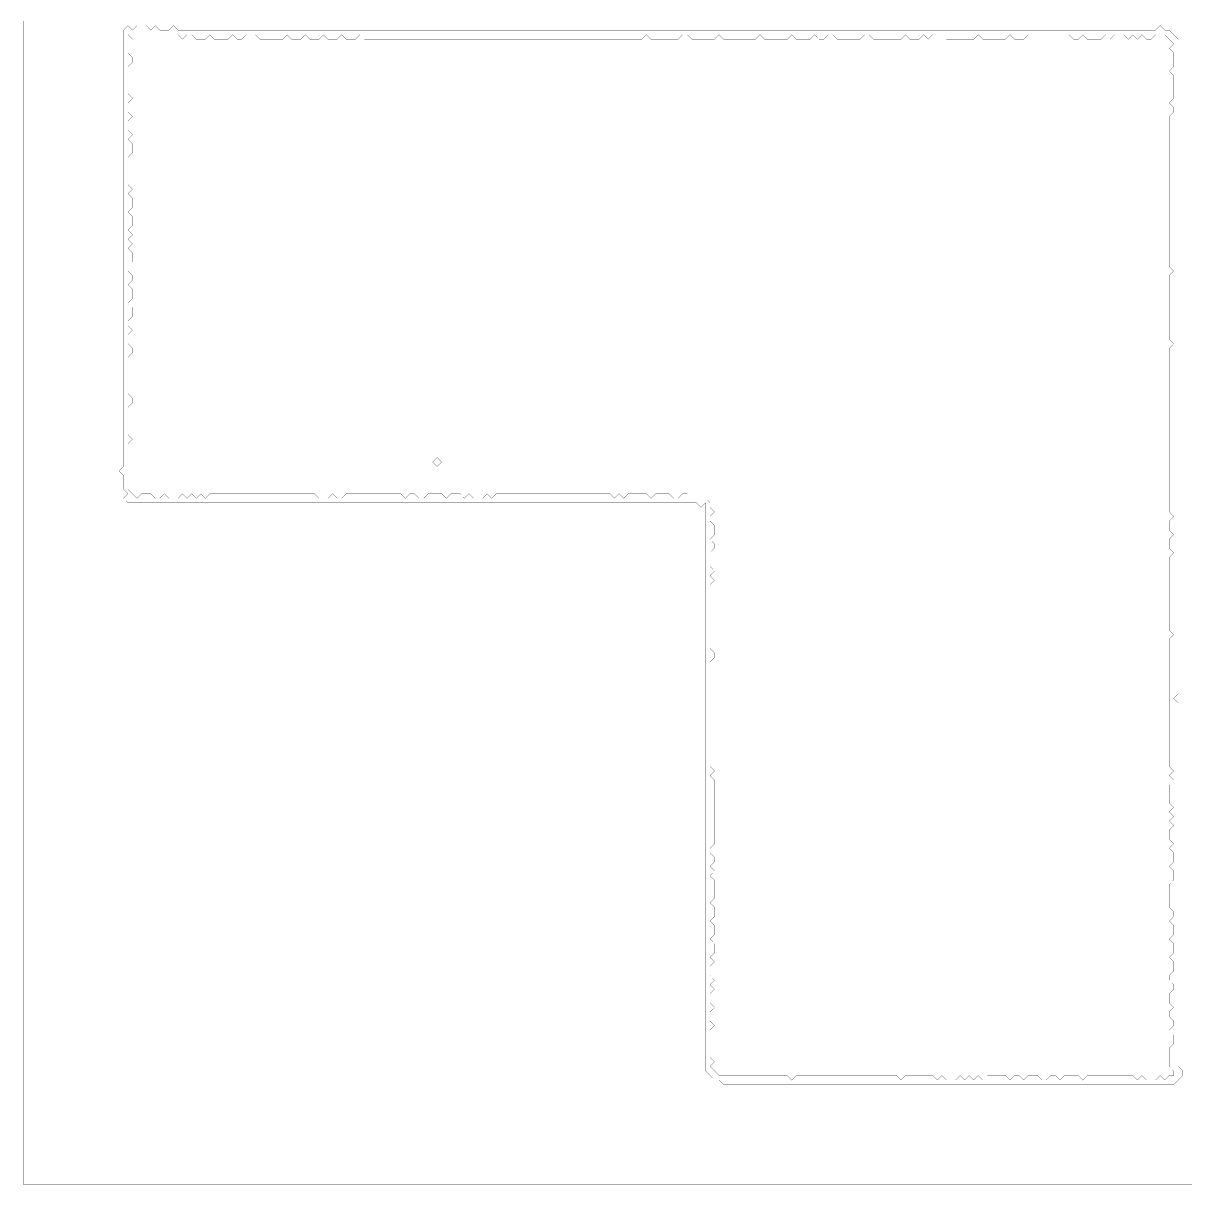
# Model space of a CAD drawing. Header units: metres. Extents: x 0 to 5257, y -5257 to 0.
# Drawn here: x 0 to 2639, y -5257 to -2628 of the extents above; entities that cross this region are included whole.
import ezdxf

# ---------------------------------------------------------------- set-up
doc = ezdxf.new("R2010")
doc.units = ezdxf.units.M
doc.layers.add('conductor', color=1, linetype='Continuous')
doc.layers.add('substrate', color=5, linetype='Continuous')

msp = doc.modelspace()

# ---------------------------------------------------------------- linework, layer by layer
at = {"layer": 'conductor', "const_width": 0.5}
for points in [[(236.6, -2654.1), (236.6, -2664.4), (236.6, -2674.6), (236.6, -2684.9), (236.6, -2695.2), (246.9, -2705.5), (246.9, -2715.8), (236.6, -2726.1), (236.6, -2736.4), (236.6, -2746.7), (236.6, -2756.9), (236.6, -2767.2), (236.6, -2777.5), (236.6, -2787.8), (246.9, -2798.1), (236.6, -2808.4), (236.6, -2818.7), (236.6, -2829), (246.9, -2839.2), (236.6, -2849.5), (236.6, -2859.8), (236.6, -2870.1), (246.9, -2880.4), (236.6, -2890.7), (246.9, -2901), (246.9, -2911.3), (246.9, -2921.5), (236.6, -2931.8), (236.6, -2942.1), (236.6, -2952.4), (236.6, -2962.7), (236.6, -2973), (236.6, -2983.3), (236.6, -2993.5), (246.9, -3003.8), (236.6, -3014.1), (246.9, -3024.4), (246.9, -3034.7), (246.9, -3045), (236.6, -3055.3), (246.9, -3065.6), (246.9, -3075.8), (246.9, -3086.1), (236.6, -3096.4), (246.9, -3106.7), (236.6, -3117), (246.9, -3127.3), (236.6, -3137.6), (246.9, -3147.9), (246.9, -3158.1), (246.9, -3168.4), (236.6, -3178.7), (236.6, -3189), (246.9, -3199.3), (246.9, -3209.6), (236.6, -3219.9), (246.9, -3230.2), (246.9, -3240.4), (246.9, -3250.7), (236.6, -3261), (246.9, -3271.3), (246.9, -3281.6), (246.9, -3291.9), (236.6, -3302.2), (236.6, -3312.4), (246.9, -3322.7), (236.6, -3333), (236.6, -3343.3), (236.6, -3353.6), (246.9, -3363.9), (246.9, -3374.2), (236.6, -3384.5), (236.6, -3394.7), (236.6, -3405), (236.6, -3415.3), (236.6, -3425.6), (236.6, -3435.9), (236.6, -3446.2), (236.6, -3456.5), (236.6, -3466.8), (246.9, -3477), (246.9, -3487.3), (236.6, -3497.6), (236.6, -3507.9), (236.6, -3518.2), (236.6, -3528.5), (236.6, -3538.8), (236.6, -3549.1), (236.6, -3559.3), (246.9, -3569.6), (236.6, -3579.9), (236.6, -3590.2), (236.6, -3600.5), (236.6, -3610.8), (236.6, -3621.1), (236.6, -3631.3), (236.6, -3641.6), (236.6, -3651.9), (236.6, -3662.2), (236.6, -3672.5), (236.6, -3682.8), (246.9, -3693.1), (257.2, -3703.4), (267.5, -3693.1), (277.8, -3693.1), (288, -3693.1), (298.3, -3703.4), (308.6, -3703.4), (318.9, -3693.1), (329.2, -3703.4), (339.5, -3703.4), (349.8, -3703.4), (360, -3693.1), (370.3, -3703.4), (380.6, -3693.1), (390.9, -3703.4), (401.2, -3693.1), (411.5, -3703.4), (421.8, -3693.1), (432.1, -3693.1), (442.3, -3693.1), (452.6, -3693.1), (462.9, -3693.1), (473.2, -3693.1), (483.5, -3693.1), (493.8, -3693.1), (504.1, -3693.1), (514.4, -3693.1), (524.6, -3693.1), (534.9, -3693.1), (545.2, -3693.1), (555.5, -3693.1), (565.8, -3693.1), (576.1, -3693.1), (586.4, -3693.1), (596.7, -3693.1), (606.9, -3693.1), (617.2, -3693.1), (627.5, -3693.1), (637.8, -3693.1), (648.1, -3693.1), (658.4, -3693.1), (668.7, -3703.4), (678.9, -3703.4), (689.2, -3703.4), (699.5, -3693.1), (709.8, -3703.4), (720.1, -3703.4), (730.4, -3693.1), (740.7, -3693.1), (751, -3693.1), (761.2, -3693.1), (771.5, -3693.1), (781.8, -3693.1), (792.1, -3693.1), (802.4, -3693.1), (812.7, -3693.1), (823, -3693.1), (833.3, -3693.1), (843.5, -3693.1), (853.8, -3693.1), (864.1, -3703.4), (874.4, -3693.1), (884.7, -3693.1), (895, -3703.4), (905.3, -3703.4), (915.6, -3693.1), (925.8, -3693.1), (936.1, -3693.1), (946.4, -3693.1), (956.7, -3703.4), (967, -3693.1), (977.3, -3693.1), (987.6, -3693.1), (997.8, -3703.4), (1008.1, -3693.1), (1018.4, -3703.4), (1028.7, -3703.4), (1039, -3703.4), (1049.3, -3693.1), (1059.6, -3703.4), (1069.9, -3693.1), (1080.1, -3693.1), (1090.4, -3693.1), (1100.7, -3693.1), (1111, -3693.1), (1121.3, -3693.1), (1131.6, -3693.1), (1141.9, -3693.1), (1152.2, -3693.1), (1162.4, -3693.1), (1172.7, -3693.1), (1183, -3693.1), (1193.3, -3693.1), (1203.6, -3693.1), (1213.9, -3693.1), (1224.2, -3693.1), (1234.5, -3693.1), (1244.7, -3693.1), (1255, -3693.1), (1265.3, -3693.1), (1275.6, -3693.1), (1285.9, -3693.1), (1296.2, -3693.1), (1306.5, -3693.1), (1316.8, -3693.1), (1327, -3693.1), (1337.3, -3703.4), (1347.6, -3693.1), (1357.9, -3703.4), (1368.2, -3693.1), (1378.5, -3693.1), (1388.8, -3693.1), (1399, -3693.1), (1409.3, -3693.1), (1419.6, -3703.4), (1429.9, -3693.1), (1440.2, -3693.1), (1450.5, -3693.1), (1460.8, -3693.1), (1471.1, -3703.4), (1481.3, -3703.4), (1491.6, -3693.1), (1501.9, -3693.1), (1512.2, -3703.4), (1522.5, -3703.4), (1532.8, -3703.4), (1543.1, -3703.4), (1553.4, -3713.6), (1553.4, -3723.9), (1563.6, -3734.2), (1553.4, -3744.5), (1553.4, -3754.8), (1563.6, -3765.1), (1563.6, -3775.4), (1563.6, -3785.7), (1553.4, -3795.9), (1563.6, -3806.2), (1563.6, -3816.5), (1553.4, -3826.8), (1553.4, -3837.1), (1553.4, -3847.4), (1553.4, -3857.7), (1563.6, -3868), (1553.4, -3878.2), (1563.6, -3888.5), (1553.4, -3898.8), (1553.4, -3909.1), (1553.4, -3919.4), (1553.4, -3929.7), (1553.4, -3940), (1553.4, -3950.2), (1553.4, -3960.5), (1553.4, -3970.8), (1553.4, -3981.1), (1553.4, -3991.4), (1553.4, -4001.7), (1553.4, -4012), (1553.4, -4022.3), (1553.4, -4032.5), (1553.4, -4042.8), (1563.6, -4053.1), (1563.6, -4063.4), (1553.4, -4073.7), (1553.4, -4084), (1553.4, -4094.3), (1553.4, -4104.6), (1553.4, -4114.8), (1553.4, -4125.1), (1553.4, -4135.4), (1553.4, -4145.7), (1553.4, -4156), (1553.4, -4166.3), (1553.4, -4176.6), (1553.4, -4186.9), (1553.4, -4197.1), (1553.4, -4207.4), (1553.4, -4217.7), (1553.4, -4228), (1553.4, -4238.3), (1553.4, -4248.6), (1553.4, -4258.9), (1553.4, -4269.2), (1553.4, -4279.4), (1553.4, -4289.7), (1553.4, -4300), (1553.4, -4310.3), (1563.6, -4320.6), (1553.4, -4330.9), (1563.6, -4341.2), (1563.6, -4351.4), (1563.6, -4361.7), (1563.6, -4372), (1563.6, -4382.3), (1563.6, -4392.6), (1563.6, -4402.9), (1563.6, -4413.2), (1563.6, -4423.5), (1563.6, -4433.7), (1563.6, -4444), (1563.6, -4454.3), (1563.6, -4464.6), (1563.6, -4474.9), (1563.6, -4485.2), (1553.4, -4495.5), (1553.4, -4505.8), (1563.6, -4516), (1563.6, -4526.3), (1553.4, -4536.6), (1563.6, -4546.9), (1553.4, -4557.2), (1563.6, -4567.5), (1563.6, -4577.8), (1563.6, -4588.1), (1563.6, -4598.3), (1563.6, -4608.6), (1553.4, -4618.9), (1563.6, -4629.2), (1563.6, -4639.5), (1563.6, -4649.8), (1553.4, -4660.1), (1563.6, -4670.3), (1563.6, -4680.6), (1563.6, -4690.9), (1553.4, -4701.2), (1563.6, -4711.5), (1563.6, -4721.8), (1563.6, -4732.1), (1553.4, -4742.4), (1563.6, -4752.6), (1553.4, -4762.9), (1553.4, -4773.2), (1553.4, -4783.5), (1563.6, -4793.8), (1553.4, -4804.1), (1563.6, -4814.4), (1553.4, -4824.7), (1553.4, -4834.9), (1553.4, -4845.2), (1563.6, -4855.5), (1553.4, -4865.8), (1553.4, -4876.1), (1553.4, -4886.4), (1563.6, -4896.7), (1553.4, -4907), (1553.4, -4917.2), (1553.4, -4927.5), (1553.4, -4937.8), (1553.4, -4948.1), (1553.4, -4958.4), (1553.4, -4968.7), (1563.6, -4979), (1553.4, -4989.2), (1563.6, -4999.5), (1573.9, -5009.8), (1584.2, -5009.8), (1594.5, -5009.8), (1604.8, -5009.8), (1615.1, -5009.8), (1625.4, -5009.8), (1635.7, -5009.8), (1645.9, -5009.8), (1656.2, -5009.8), (1666.5, -5009.8), (1676.8, -5009.8), (1687.1, -5009.8), (1697.4, -5009.8), (1707.7, -5009.8), (1717.9, -5009.8), (1728.2, -5009.8), (1738.5, -5020.1), (1748.8, -5009.8), (1759.1, -5009.8), (1769.4, -5009.8), (1779.7, -5009.8), (1790, -5009.8), (1800.2, -5009.8), (1810.5, -5009.8), (1820.8, -5009.8), (1831.1, -5009.8), (1841.4, -5009.8), (1851.7, -5009.8), (1862, -5009.8), (1872.3, -5009.8), (1882.5, -5009.8), (1892.8, -5009.8), (1903.1, -5009.8), (1913.4, -5009.8), (1923.7, -5009.8), (1934, -5009.8), (1944.3, -5009.8), (1954.6, -5009.8), (1964.8, -5009.8), (1975.1, -5009.8), (1985.4, -5020.1), (1995.7, -5009.8), (2006, -5009.8), (2016.3, -5009.8), (2026.6, -5009.8), (2036.8, -5009.8), (2047.1, -5009.8), (2057.4, -5009.8), (2067.7, -5020.1), (2078, -5009.8), (2088.3, -5020.1), (2098.6, -5020.1), (2108.9, -5020.1), (2119.1, -5009.8), (2129.4, -5020.1), (2139.7, -5009.8), (2150, -5020.1), (2160.3, -5009.8), (2170.6, -5020.1), (2180.9, -5009.8), (2191.2, -5009.8), (2201.4, -5009.8), (2211.7, -5009.8), (2222, -5009.8), (2232.3, -5020.1), (2242.6, -5009.8), (2252.9, -5009.8), (2263.2, -5020.1), (2273.5, -5009.8), (2283.7, -5009.8), (2294, -5009.8), (2304.3, -5020.1), (2314.6, -5020.1), (2324.9, -5009.8), (2335.2, -5009.8), (2345.5, -5020.1), (2355.7, -5009.8), (2366, -5009.8), (2376.3, -5009.8), (2386.6, -5009.8), (2396.9, -5020.1), (2407.2, -5009.8), (2417.5, -5009.8), (2427.8, -5009.8), (2438, -5009.8), (2448.3, -5009.8), (2458.6, -5009.8), (2468.9, -5009.8), (2479.2, -5009.8), (2489.5, -5009.8), (2499.8, -5009.8), (2510.1, -5009.8), (2520.3, -5020.1), (2530.6, -5009.8), (2540.9, -5020.1), (2551.2, -5020.1), (2561.5, -5020.1), (2571.8, -5009.8), (2582.1, -5020.1), (2592.4, -5009.8), (2602.6, -5009.8), (2602.6, -4999.5), (2592.4, -4989.2), (2592.4, -4979), (2592.4, -4968.7), (2592.4, -4958.4), (2592.4, -4948.1), (2602.6, -4937.8), (2602.6, -4927.5), (2602.6, -4917.2), (2592.4, -4907), (2602.6, -4896.7), (2602.6, -4886.4), (2592.4, -4876.1), (2592.4, -4865.8), (2602.6, -4855.5), (2592.4, -4845.2), (2592.4, -4834.9), (2592.4, -4824.7), (2602.6, -4814.4), (2602.6, -4804.1), (2592.4, -4793.8), (2592.4, -4783.5), (2602.6, -4773.2), (2602.6, -4762.9), (2602.6, -4752.6), (2592.4, -4742.4), (2602.6, -4732.1), (2602.6, -4721.8), (2602.6, -4711.5), (2592.4, -4701.2), (2602.6, -4690.9), (2602.6, -4680.6), (2602.6, -4670.3), (2592.4, -4660.1), (2602.6, -4649.8), (2602.6, -4639.5), (2592.4, -4629.2), (2592.4, -4618.9), (2592.4, -4608.6), (2592.4, -4598.3), (2592.4, -4588.1), (2592.4, -4577.8), (2602.6, -4567.5), (2602.6, -4557.2), (2602.6, -4546.9), (2592.4, -4536.6), (2602.6, -4526.3), (2602.6, -4516), (2602.6, -4505.8), (2592.4, -4495.5), (2602.6, -4485.2), (2592.4, -4474.9), (2592.4, -4464.6), (2592.4, -4454.3), (2602.6, -4444), (2592.4, -4433.7), (2602.6, -4423.5), (2592.4, -4413.2), (2602.6, -4402.9), (2592.4, -4392.6), (2592.4, -4382.3), (2592.4, -4372), (2592.4, -4361.7), (2592.4, -4351.4), (2602.6, -4341.2), (2592.4, -4330.9), (2602.6, -4320.6), (2592.4, -4310.3), (2592.4, -4300), (2592.4, -4289.7), (2592.4, -4279.4), (2592.4, -4269.2), (2592.4, -4258.9), (2592.4, -4248.6), (2592.4, -4238.3), (2592.4, -4228), (2592.4, -4217.7), (2592.4, -4207.4), (2592.4, -4197.1), (2592.4, -4186.9), (2592.4, -4176.6), (2592.4, -4166.3), (2592.4, -4156), (2592.4, -4145.7), (2592.4, -4135.4), (2592.4, -4125.1), (2592.4, -4114.8), (2592.4, -4104.6), (2592.4, -4094.3), (2592.4, -4084), (2592.4, -4073.7), (2592.4, -4063.4), (2592.4, -4053.1), (2592.4, -4042.8), (2592.4, -4032.5), (2592.4, -4022.3), (2602.6, -4012), (2592.4, -4001.7), (2592.4, -3991.4), (2592.4, -3981.1), (2592.4, -3970.8), (2592.4, -3960.5), (2592.4, -3950.2), (2592.4, -3940), (2592.4, -3929.7), (2592.4, -3919.4), (2592.4, -3909.1), (2592.4, -3898.8), (2592.4, -3888.5), (2592.4, -3878.2), (2592.4, -3868), (2592.4, -3857.7), (2592.4, -3847.4), (2592.4, -3837.1), (2602.6, -3826.8), (2592.4, -3816.5), (2592.4, -3806.2), (2592.4, -3795.9), (2602.6, -3785.7), (2592.4, -3775.4), (2592.4, -3765.1), (2592.4, -3754.8), (2602.6, -3744.5), (2592.4, -3734.2), (2592.4, -3723.9), (2592.4, -3713.6), (2592.4, -3703.4), (2592.4, -3693.1), (2592.4, -3682.8), (2592.4, -3672.5), (2592.4, -3662.2), (2592.4, -3651.9), (2592.4, -3641.6), (2592.4, -3631.3), (2592.4, -3621.1), (2592.4, -3610.8), (2592.4, -3600.5), (2592.4, -3590.2), (2592.4, -3579.9), (2592.4, -3569.6), (2592.4, -3559.3), (2592.4, -3549.1), (2592.4, -3538.8), (2592.4, -3528.5), (2592.4, -3518.2), (2592.4, -3507.9), (2592.4, -3497.6), (2592.4, -3487.3), (2592.4, -3477), (2592.4, -3466.8), (2592.4, -3456.5), (2592.4, -3446.2), (2592.4, -3435.9), (2592.4, -3425.6), (2592.4, -3415.3), (2592.4, -3405), (2592.4, -3394.7), (2592.4, -3384.5), (2592.4, -3374.2), (2592.4, -3363.9), (2602.6, -3353.6), (2592.4, -3343.3), (2592.4, -3333), (2592.4, -3322.7), (2592.4, -3312.4), (2592.4, -3302.2), (2592.4, -3291.9), (2592.4, -3281.6), (2592.4, -3271.3), (2592.4, -3261), (2592.4, -3250.7), (2592.4, -3240.4), (2592.4, -3230.2), (2592.4, -3219.9), (2592.4, -3209.6), (2592.4, -3199.3), (2602.6, -3189), (2592.4, -3178.7), (2592.4, -3168.4), (2592.4, -3158.1), (2592.4, -3147.9), (2592.4, -3137.6), (2592.4, -3127.3), (2592.4, -3117), (2592.4, -3106.7), (2592.4, -3096.4), (2592.4, -3086.1), (2592.4, -3075.8), (2592.4, -3065.6), (2592.4, -3055.3), (2592.4, -3045), (2592.4, -3034.7), (2592.4, -3024.4), (2592.4, -3014.1), (2592.4, -3003.8), (2592.4, -2993.5), (2592.4, -2983.3), (2592.4, -2973), (2592.4, -2962.7), (2592.4, -2952.4), (2592.4, -2942.1), (2592.4, -2931.8), (2592.4, -2921.5), (2592.4, -2911.3), (2592.4, -2901), (2592.4, -2890.7), (2592.4, -2880.4), (2592.4, -2870.1), (2592.4, -2859.8), (2592.4, -2849.5), (2592.4, -2839.2), (2602.6, -2829), (2602.6, -2818.7), (2592.4, -2808.4), (2602.6, -2798.1), (2602.6, -2787.8), (2602.6, -2777.5), (2602.6, -2767.2), (2602.6, -2756.9), (2602.6, -2746.7), (2592.4, -2736.4), (2602.6, -2726.1), (2602.6, -2715.8), (2602.6, -2705.5), (2602.6, -2695.2), (2592.4, -2684.9), (2602.6, -2674.6), (2592.4, -2664.4), (2582.1, -2654.1), (2571.8, -2654.1), (2561.5, -2654.1), (2551.2, -2664.4), (2540.9, -2664.4), (2530.6, -2654.1), (2520.3, -2664.4), (2510.1, -2654.1), (2499.8, -2664.4), (2489.5, -2654.1), (2479.2, -2654.1), (2468.9, -2654.1), (2458.6, -2664.4), (2448.3, -2654.1), (2438, -2664.4), (2427.8, -2664.4), (2417.5, -2664.4), (2407.2, -2664.4), (2396.9, -2654.1), (2386.6, -2664.4), (2376.3, -2664.4), (2366, -2654.1), (2355.7, -2654.1), (2345.5, -2654.1), (2335.2, -2654.1), (2324.9, -2654.1), (2314.6, -2654.1), (2304.3, -2654.1), (2294, -2654.1), (2283.7, -2654.1), (2273.5, -2654.1), (2263.2, -2664.4), (2252.9, -2664.4), (2242.6, -2664.4), (2232.3, -2654.1), (2222, -2664.4), (2211.7, -2664.4), (2201.4, -2664.4), (2191.2, -2664.4), (2180.9, -2664.4), (2170.6, -2664.4), (2160.3, -2654.1), (2150, -2664.4), (2139.7, -2664.4), (2129.4, -2664.4), (2119.1, -2664.4), (2108.9, -2664.4), (2098.6, -2664.4), (2088.3, -2664.4), (2078, -2654.1), (2067.7, -2654.1), (2057.4, -2654.1), (2047.1, -2664.4), (2036.8, -2654.1), (2026.6, -2664.4), (2016.3, -2664.4), (2006, -2664.4), (1995.7, -2654.1), (1985.4, -2664.4), (1975.1, -2664.4), (1964.8, -2664.4), (1954.6, -2664.4), (1944.3, -2664.4), (1934, -2664.4), (1923.7, -2664.4), (1913.4, -2654.1), (1903.1, -2654.1), (1892.8, -2664.4), (1882.5, -2664.4), (1872.3, -2664.4), (1862, -2664.4), (1851.7, -2664.4), (1841.4, -2664.4), (1831.1, -2654.1), (1820.8, -2654.1), (1810.5, -2664.4), (1800.2, -2664.4), (1790, -2654.1), (1779.7, -2664.4), (1769.4, -2664.4), (1759.1, -2664.4), (1748.8, -2664.4), (1738.5, -2654.1), (1728.2, -2664.4), (1717.9, -2664.4), (1707.7, -2664.4), (1697.4, -2664.4), (1687.1, -2664.4), (1676.8, -2664.4), (1666.5, -2654.1), (1656.2, -2664.4), (1645.9, -2664.4), (1635.7, -2664.4), (1625.4, -2664.4), (1615.1, -2664.4), (1604.8, -2664.4), (1594.5, -2664.4), (1584.2, -2664.4), (1573.9, -2654.1), (1563.6, -2664.4), (1553.4, -2664.4), (1543.1, -2664.4), (1532.8, -2664.4), (1522.5, -2664.4), (1512.2, -2664.4), (1501.9, -2654.1), (1491.6, -2654.1), (1481.3, -2664.4), (1471.1, -2664.4), (1460.8, -2664.4), (1450.5, -2664.4), (1440.2, -2664.4), (1429.9, -2664.4), (1419.6, -2664.4), (1409.3, -2654.1), (1399, -2664.4), (1388.8, -2664.4), (1378.5, -2664.4), (1368.2, -2664.4), (1357.9, -2664.4), (1347.6, -2664.4), (1337.3, -2664.4), (1327, -2664.4), (1316.8, -2664.4), (1306.5, -2664.4), (1296.2, -2664.4), (1285.9, -2664.4), (1275.6, -2664.4), (1265.3, -2664.4), (1255, -2664.4), (1244.7, -2664.4), (1234.5, -2664.4), (1224.2, -2664.4), (1213.9, -2664.4), (1203.6, -2664.4), (1193.3, -2664.4), (1183, -2664.4), (1172.7, -2664.4), (1162.4, -2664.4), (1152.2, -2664.4), (1141.9, -2664.4), (1131.6, -2664.4), (1121.3, -2664.4), (1111, -2664.4), (1100.7, -2664.4), (1090.4, -2664.4), (1080.1, -2664.4), (1069.9, -2664.4), (1059.6, -2664.4), (1049.3, -2664.4), (1039, -2664.4), (1028.7, -2664.4), (1018.4, -2664.4), (1008.1, -2664.4), (997.8, -2664.4), (987.6, -2664.4), (977.3, -2664.4), (967, -2664.4), (956.7, -2664.4), (946.4, -2664.4), (936.1, -2664.4), (925.8, -2664.4), (915.6, -2664.4), (905.3, -2664.4), (895, -2664.4), (884.7, -2664.4), (874.4, -2664.4), (864.1, -2664.4), (853.8, -2664.4), (843.5, -2664.4), (833.3, -2664.4), (823, -2664.4), (812.7, -2664.4), (802.4, -2664.4), (792.1, -2664.4), (781.8, -2664.4), (771.5, -2664.4), (761.2, -2654.1), (751, -2664.4), (740.7, -2664.4), (730.4, -2664.4), (720.1, -2654.1), (709.8, -2664.4), (699.5, -2664.4), (689.2, -2664.4), (678.9, -2654.1), (668.7, -2664.4), (658.4, -2664.4), (648.1, -2664.4), (637.8, -2654.1), (627.5, -2664.4), (617.2, -2664.4), (606.9, -2664.4), (596.7, -2654.1), (586.4, -2664.4), (576.1, -2664.4), (565.8, -2664.4), (555.5, -2664.4), (545.2, -2664.4), (534.9, -2664.4), (524.6, -2654.1), (514.4, -2654.1), (504.1, -2654.1), (493.8, -2664.4), (483.5, -2664.4), (473.2, -2654.1), (462.9, -2664.4), (452.6, -2664.4), (442.3, -2664.4), (432.1, -2664.4), (421.8, -2654.1), (411.5, -2664.4), (401.2, -2664.4), (390.9, -2664.4), (380.6, -2654.1), (370.3, -2654.1), (360, -2664.4), (349.8, -2654.1), (339.5, -2654.1), (329.2, -2654.1), (318.9, -2654.1), (308.6, -2654.1), (298.3, -2654.1), (288, -2654.1), (277.8, -2654.1), (267.5, -2654.1), (257.2, -2654.1), (246.9, -2664.4)], [(925.8, -3621.1), (936.1, -3610.8), (946.4, -3621.1), (936.1, -3631.3)]]:
    msp.add_lwpolyline(points, close=True, dxfattribs=at)
at = {"layer": 'substrate', "const_width": 0.5}
msp.add_lwpolyline([(0, -2623.2), (0, -2633.5), (0, -2643.8), (0, -2654.1), (0, -2664.4), (0, -2674.6), (0, -2684.9), (0, -2695.2), (0, -2705.5), (0, -2715.8), (0, -2726.1), (0, -2736.4), (0, -2746.7), (0, -2756.9), (0, -2767.2), (0, -2777.5), (0, -2787.8), (0, -2798.1), (0, -2808.4), (0, -2818.7), (0, -2829), (0, -2839.2), (0, -2849.5), (0, -2859.8), (0, -2870.1), (0, -2880.4), (0, -2890.7), (0, -2901), (0, -2911.3), (0, -2921.5), (0, -2931.8), (0, -2942.1), (0, -2952.4), (0, -2962.7), (0, -2973), (0, -2983.3), (0, -2993.5), (0, -3003.8), (0, -3014.1), (0, -3024.4), (0, -3034.7), (0, -3045), (0, -3055.3), (0, -3065.6), (0, -3075.8), (0, -3086.1), (0, -3096.4), (0, -3106.7), (0, -3117), (0, -3127.3), (0, -3137.6), (0, -3147.9), (0, -3158.1), (0, -3168.4), (0, -3178.7), (0, -3189), (0, -3199.3), (0, -3209.6), (0, -3219.9), (0, -3230.2), (0, -3240.4), (0, -3250.7), (0, -3261), (0, -3271.3), (0, -3281.6), (0, -3291.9), (0, -3302.2), (0, -3312.4), (0, -3322.7), (0, -3333), (0, -3343.3), (0, -3353.6), (0, -3363.9), (0, -3374.2), (0, -3384.5), (0, -3394.7), (0, -3405), (0, -3415.3), (0, -3425.6), (0, -3435.9), (0, -3446.2), (0, -3456.5), (0, -3466.8), (0, -3477), (0, -3487.3), (0, -3497.6), (0, -3507.9), (0, -3518.2), (0, -3528.5), (0, -3538.8), (0, -3549.1), (0, -3559.3), (0, -3569.6), (0, -3579.9), (0, -3590.2), (0, -3600.5), (0, -3610.8), (0, -3621.1), (0, -3631.3), (0, -3641.6), (0, -3651.9), (0, -3662.2), (0, -3672.5), (0, -3682.8), (0, -3693.1), (0, -3703.4), (0, -3713.6), (0, -3723.9), (0, -3734.2), (0, -3744.5), (0, -3754.8), (0, -3765.1), (0, -3775.4), (0, -3785.7), (0, -3795.9), (0, -3806.2), (0, -3816.5), (0, -3826.8), (0, -3837.1), (0, -3847.4), (0, -3857.7), (0, -3868), (0, -3878.2), (0, -3888.5), (0, -3898.8), (0, -3909.1), (0, -3919.4), (0, -3929.7), (0, -3940), (0, -3950.2), (0, -3960.5), (0, -3970.8), (0, -3981.1), (0, -3991.4), (0, -4001.7), (0, -4012), (0, -4022.3), (0, -4032.5), (0, -4042.8), (0, -4053.1), (0, -4063.4), (0, -4073.7), (0, -4084), (0, -4094.3), (0, -4104.6), (0, -4114.8), (0, -4125.1), (0, -4135.4), (0, -4145.7), (0, -4156), (0, -4166.3), (0, -4176.6), (0, -4186.9), (0, -4197.1), (0, -4207.4), (0, -4217.7), (0, -4228), (0, -4238.3), (0, -4248.6), (0, -4258.9), (0, -4269.2), (0, -4279.4), (0, -4289.7), (0, -4300), (0, -4310.3), (0, -4320.6), (0, -4330.9), (0, -4341.2), (0, -4351.4), (0, -4361.7), (0, -4372), (0, -4382.3), (0, -4392.6), (0, -4402.9), (0, -4413.2), (0, -4423.5), (0, -4433.7), (0, -4444), (0, -4454.3), (0, -4464.6), (0, -4474.9), (0, -4485.2), (0, -4495.5), (0, -4505.8), (0, -4516), (0, -4526.3), (0, -4536.6), (0, -4546.9), (0, -4557.2), (0, -4567.5), (0, -4577.8), (0, -4588.1), (0, -4598.3), (0, -4608.6), (0, -4618.9), (0, -4629.2), (0, -4639.5), (0, -4649.8), (0, -4660.1), (0, -4670.3), (0, -4680.6), (0, -4690.9), (0, -4701.2), (0, -4711.5), (0, -4721.8), (0, -4732.1), (0, -4742.4), (0, -4752.6), (0, -4762.9), (0, -4773.2), (0, -4783.5), (0, -4793.8), (0, -4804.1), (0, -4814.4), (0, -4824.7), (0, -4834.9), (0, -4845.2), (0, -4855.5), (0, -4865.8), (0, -4876.1), (0, -4886.4), (0, -4896.7), (0, -4907), (0, -4917.2), (0, -4927.5), (0, -4937.8), (0, -4948.1), (0, -4958.4), (0, -4968.7), (0, -4979), (0, -4989.2), (0, -4999.5), (0, -5009.8), (0, -5020.1), (0, -5030.4), (0, -5040.7), (0, -5051), (0, -5061.3), (0, -5071.5), (0, -5081.8), (0, -5092.1), (0, -5102.4), (0, -5112.7), (0, -5123), (0, -5133.3), (0, -5143.6), (0, -5153.8), (0, -5164.1), (0, -5174.4), (0, -5184.7), (0, -5195), (0, -5205.3), (0, -5215.6), (0, -5225.9), (0, -5236.1), (0, -5246.4), (0, -5256.7), (10.3, -5256.7), (20.6, -5256.7), (30.9, -5256.7), (41.1, -5256.7), (51.4, -5256.7), (61.7, -5256.7), (72, -5256.7), (82.3, -5256.7), (92.6, -5256.7), (102.9, -5256.7), (113.2, -5256.7), (123.4, -5256.7), (133.7, -5256.7), (144, -5256.7), (154.3, -5256.7), (164.6, -5256.7), (174.9, -5256.7), (185.2, -5256.7), (195.5, -5256.7), (205.7, -5256.7), (216, -5256.7), (226.3, -5256.7), (236.6, -5256.7), (246.9, -5256.7), (257.2, -5256.7), (267.5, -5256.7), (277.8, -5256.7), (288, -5256.7), (298.3, -5256.7), (308.6, -5256.7), (318.9, -5256.7), (329.2, -5256.7), (339.5, -5256.7), (349.8, -5256.7), (360, -5256.7), (370.3, -5256.7), (380.6, -5256.7), (390.9, -5256.7), (401.2, -5256.7), (411.5, -5256.7), (421.8, -5256.7), (432.1, -5256.7), (442.3, -5256.7), (452.6, -5256.7), (462.9, -5256.7), (473.2, -5256.7), (483.5, -5256.7), (493.8, -5256.7), (504.1, -5256.7), (514.4, -5256.7), (524.6, -5256.7), (534.9, -5256.7), (545.2, -5256.7), (555.5, -5256.7), (565.8, -5256.7), (576.1, -5256.7), (586.4, -5256.7), (596.7, -5256.7), (606.9, -5256.7), (617.2, -5256.7), (627.5, -5256.7), (637.8, -5256.7), (648.1, -5256.7), (658.4, -5256.7), (668.7, -5256.7), (678.9, -5256.7), (689.2, -5256.7), (699.5, -5256.7), (709.8, -5256.7), (720.1, -5256.7), (730.4, -5256.7), (740.7, -5256.7), (751, -5256.7), (761.2, -5256.7), (771.5, -5256.7), (781.8, -5256.7), (792.1, -5256.7), (802.4, -5256.7), (812.7, -5256.7), (823, -5256.7), (833.3, -5256.7), (843.5, -5256.7), (853.8, -5256.7), (864.1, -5256.7), (874.4, -5256.7), (884.7, -5256.7), (895, -5256.7), (905.3, -5256.7), (915.6, -5256.7), (925.8, -5256.7), (936.1, -5256.7), (946.4, -5256.7), (956.7, -5256.7), (967, -5256.7), (977.3, -5256.7), (987.6, -5256.7), (997.8, -5256.7), (1008.1, -5256.7), (1018.4, -5256.7), (1028.7, -5256.7), (1039, -5256.7), (1049.3, -5256.7), (1059.6, -5256.7), (1069.9, -5256.7), (1080.1, -5256.7), (1090.4, -5256.7), (1100.7, -5256.7), (1111, -5256.7), (1121.3, -5256.7), (1131.6, -5256.7), (1141.9, -5256.7), (1152.2, -5256.7), (1162.4, -5256.7), (1172.7, -5256.7), (1183, -5256.7), (1193.3, -5256.7), (1203.6, -5256.7), (1213.9, -5256.7), (1224.2, -5256.7), (1234.5, -5256.7), (1244.7, -5256.7), (1255, -5256.7), (1265.3, -5256.7), (1275.6, -5256.7), (1285.9, -5256.7), (1296.2, -5256.7), (1306.5, -5256.7), (1316.8, -5256.7), (1327, -5256.7), (1337.3, -5256.7), (1347.6, -5256.7), (1357.9, -5256.7), (1368.2, -5256.7), (1378.5, -5256.7), (1388.8, -5256.7), (1399, -5256.7), (1409.3, -5256.7), (1419.6, -5256.7), (1429.9, -5256.7), (1440.2, -5256.7), (1450.5, -5256.7), (1460.8, -5256.7), (1471.1, -5256.7), (1481.3, -5256.7), (1491.6, -5256.7), (1501.9, -5256.7), (1512.2, -5256.7), (1522.5, -5256.7), (1532.8, -5256.7), (1543.1, -5256.7), (1553.4, -5256.7), (1563.6, -5256.7), (1573.9, -5256.7), (1584.2, -5256.7), (1594.5, -5256.7), (1604.8, -5256.7), (1615.1, -5256.7), (1625.4, -5256.7), (1635.7, -5256.7), (1645.9, -5256.7), (1656.2, -5256.7), (1666.5, -5256.7), (1676.8, -5256.7), (1687.1, -5256.7), (1697.4, -5256.7), (1707.7, -5256.7), (1717.9, -5256.7), (1728.2, -5256.7), (1738.5, -5256.7), (1748.8, -5256.7), (1759.1, -5256.7), (1769.4, -5256.7), (1779.7, -5256.7), (1790, -5256.7), (1800.2, -5256.7), (1810.5, -5256.7), (1820.8, -5256.7), (1831.1, -5256.7), (1841.4, -5256.7), (1851.7, -5256.7), (1862, -5256.7), (1872.3, -5256.7), (1882.5, -5256.7), (1892.8, -5256.7), (1903.1, -5256.7), (1913.4, -5256.7), (1923.7, -5256.7), (1934, -5256.7), (1944.3, -5256.7), (1954.6, -5256.7), (1964.8, -5256.7), (1975.1, -5256.7), (1985.4, -5256.7), (1995.7, -5256.7), (2006, -5256.7), (2016.3, -5256.7), (2026.6, -5256.7), (2036.8, -5256.7), (2047.1, -5256.7), (2057.4, -5256.7), (2067.7, -5256.7), (2078, -5256.7), (2088.3, -5256.7), (2098.6, -5256.7), (2108.9, -5256.7), (2119.1, -5256.7), (2129.4, -5256.7), (2139.7, -5256.7), (2150, -5256.7), (2160.3, -5256.7), (2170.6, -5256.7), (2180.9, -5256.7), (2191.2, -5256.7), (2201.4, -5256.7), (2211.7, -5256.7), (2222, -5256.7), (2232.3, -5256.7), (2242.6, -5256.7), (2252.9, -5256.7), (2263.2, -5256.7), (2273.5, -5256.7), (2283.7, -5256.7), (2294, -5256.7), (2304.3, -5256.7), (2314.6, -5256.7), (2324.9, -5256.7), (2335.2, -5256.7), (2345.5, -5256.7), (2355.7, -5256.7), (2366, -5256.7), (2376.3, -5256.7), (2386.6, -5256.7), (2396.9, -5256.7), (2407.2, -5256.7), (2417.5, -5256.7), (2427.8, -5256.7), (2438, -5256.7), (2448.3, -5256.7), (2458.6, -5256.7), (2468.9, -5256.7), (2479.2, -5256.7), (2489.5, -5256.7), (2499.8, -5256.7), (2510.1, -5256.7), (2520.3, -5256.7), (2530.6, -5256.7), (2540.9, -5256.7), (2551.2, -5256.7), (2561.5, -5256.7), (2571.8, -5256.7), (2582.1, -5256.7), (2592.4, -5256.7), (2602.6, -5256.7), (2612.9, -5256.7), (2623.2, -5256.7), (2633.5, -5256.7), (2643.8, -5256.7)], dxfattribs=at)
msp.add_lwpolyline([(226.3, -2643.8), (236.6, -2633.5), (246.9, -2643.8), (257.2, -2633.5), (267.5, -2643.8), (277.8, -2633.5), (288, -2643.8), (298.3, -2633.5), (308.6, -2643.8), (318.9, -2643.8), (329.2, -2643.8), (339.5, -2633.5), (349.8, -2643.8), (360, -2643.8), (370.3, -2643.8), (380.6, -2643.8), (390.9, -2643.8), (401.2, -2643.8), (411.5, -2643.8), (421.8, -2643.8), (432.1, -2643.8), (442.3, -2643.8), (452.6, -2643.8), (462.9, -2643.8), (473.2, -2643.8), (483.5, -2643.8), (493.8, -2643.8), (504.1, -2643.8), (514.4, -2643.8), (524.6, -2643.8), (534.9, -2643.8), (545.2, -2643.8), (555.5, -2643.8), (565.8, -2643.8), (576.1, -2643.8), (586.4, -2643.8), (596.7, -2643.8), (606.9, -2643.8), (617.2, -2643.8), (627.5, -2643.8), (637.8, -2643.8), (648.1, -2643.8), (658.4, -2643.8), (668.7, -2643.8), (678.9, -2643.8), (689.2, -2643.8), (699.5, -2643.8), (709.8, -2643.8), (720.1, -2643.8), (730.4, -2643.8), (740.7, -2643.8), (751, -2643.8), (761.2, -2643.8), (771.5, -2643.8), (781.8, -2643.8), (792.1, -2643.8), (802.4, -2643.8), (812.7, -2643.8), (823, -2643.8), (833.3, -2643.8), (843.5, -2643.8), (853.8, -2643.8), (864.1, -2643.8), (874.4, -2643.8), (884.7, -2643.8), (895, -2643.8), (905.3, -2643.8), (915.6, -2643.8), (925.8, -2643.8), (936.1, -2643.8), (946.4, -2643.8), (956.7, -2643.8), (967, -2643.8), (977.3, -2643.8), (987.6, -2643.8), (997.8, -2643.8), (1008.1, -2643.8), (1018.4, -2643.8), (1028.7, -2643.8), (1039, -2643.8), (1049.3, -2643.8), (1059.6, -2643.8), (1069.9, -2643.8), (1080.1, -2643.8), (1090.4, -2643.8), (1100.7, -2643.8), (1111, -2643.8), (1121.3, -2643.8), (1131.6, -2643.8), (1141.9, -2643.8), (1152.2, -2643.8), (1162.4, -2643.8), (1172.7, -2643.8), (1183, -2643.8), (1193.3, -2643.8), (1203.6, -2643.8), (1213.9, -2643.8), (1224.2, -2643.8), (1234.5, -2643.8), (1244.7, -2643.8), (1255, -2643.8), (1265.3, -2643.8), (1275.6, -2643.8), (1285.9, -2643.8), (1296.2, -2643.8), (1306.5, -2643.8), (1316.8, -2643.8), (1327, -2643.8), (1337.3, -2643.8), (1347.6, -2643.8), (1357.9, -2643.8), (1368.2, -2643.8), (1378.5, -2643.8), (1388.8, -2643.8), (1399, -2643.8), (1409.3, -2643.8), (1419.6, -2643.8), (1429.9, -2643.8), (1440.2, -2643.8), (1450.5, -2643.8), (1460.8, -2643.8), (1471.1, -2643.8), (1481.3, -2643.8), (1491.6, -2643.8), (1501.9, -2643.8), (1512.2, -2643.8), (1522.5, -2643.8), (1532.8, -2643.8), (1543.1, -2643.8), (1553.4, -2643.8), (1563.6, -2643.8), (1573.9, -2643.8), (1584.2, -2643.8), (1594.5, -2643.8), (1604.8, -2643.8), (1615.1, -2643.8), (1625.4, -2643.8), (1635.7, -2643.8), (1645.9, -2643.8), (1656.2, -2643.8), (1666.5, -2643.8), (1676.8, -2643.8), (1687.1, -2643.8), (1697.4, -2643.8), (1707.7, -2643.8), (1717.9, -2643.8), (1728.2, -2643.8), (1738.5, -2643.8), (1748.8, -2643.8), (1759.1, -2643.8), (1769.4, -2643.8), (1779.7, -2643.8), (1790, -2643.8), (1800.2, -2643.8), (1810.5, -2643.8), (1820.8, -2643.8), (1831.1, -2643.8), (1841.4, -2643.8), (1851.7, -2643.8), (1862, -2643.8), (1872.3, -2643.8), (1882.5, -2643.8), (1892.8, -2643.8), (1903.1, -2643.8), (1913.4, -2643.8), (1923.7, -2643.8), (1934, -2643.8), (1944.3, -2643.8), (1954.6, -2643.8), (1964.8, -2643.8), (1975.1, -2643.8), (1985.4, -2643.8), (1995.7, -2643.8), (2006, -2643.8), (2016.3, -2643.8), (2026.6, -2643.8), (2036.8, -2643.8), (2047.1, -2643.8), (2057.4, -2643.8), (2067.7, -2643.8), (2078, -2643.8), (2088.3, -2643.8), (2098.6, -2643.8), (2108.9, -2643.8), (2119.1, -2643.8), (2129.4, -2643.8), (2139.7, -2643.8), (2150, -2643.8), (2160.3, -2643.8), (2170.6, -2643.8), (2180.9, -2643.8), (2191.2, -2643.8), (2201.4, -2643.8), (2211.7, -2643.8), (2222, -2643.8), (2232.3, -2643.8), (2242.6, -2643.8), (2252.9, -2643.8), (2263.2, -2643.8), (2273.5, -2643.8), (2283.7, -2643.8), (2294, -2643.8), (2304.3, -2643.8), (2314.6, -2643.8), (2324.9, -2643.8), (2335.2, -2643.8), (2345.5, -2643.8), (2355.7, -2643.8), (2366, -2643.8), (2376.3, -2643.8), (2386.6, -2643.8), (2396.9, -2643.8), (2407.2, -2643.8), (2417.5, -2643.8), (2427.8, -2643.8), (2438, -2643.8), (2448.3, -2643.8), (2458.6, -2643.8), (2468.9, -2643.8), (2479.2, -2643.8), (2489.5, -2643.8), (2499.8, -2643.8), (2510.1, -2643.8), (2520.3, -2643.8), (2530.6, -2643.8), (2540.9, -2643.8), (2551.2, -2643.8), (2561.5, -2643.8), (2571.8, -2633.5), (2582.1, -2643.8), (2592.4, -2643.8), (2602.6, -2654.1), (2612.9, -2664.4), (2612.9, -2674.6), (2612.9, -2684.9), (2612.9, -2695.2), (2612.9, -2705.5), (2612.9, -2715.8), (2612.9, -2726.1), (2612.9, -2736.4), (2612.9, -2746.7), (2612.9, -2756.9), (2612.9, -2767.2), (2612.9, -2777.5), (2612.9, -2787.8), (2612.9, -2798.1), (2612.9, -2808.4), (2612.9, -2818.7), (2612.9, -2829), (2612.9, -2839.2), (2612.9, -2849.5), (2612.9, -2859.8), (2612.9, -2870.1), (2612.9, -2880.4), (2612.9, -2890.7), (2612.9, -2901), (2612.9, -2911.3), (2612.9, -2921.5), (2612.9, -2931.8), (2612.9, -2942.1), (2612.9, -2952.4), (2612.9, -2962.7), (2612.9, -2973), (2612.9, -2983.3), (2612.9, -2993.5), (2612.9, -3003.8), (2612.9, -3014.1), (2612.9, -3024.4), (2612.9, -3034.7), (2612.9, -3045), (2612.9, -3055.3), (2612.9, -3065.6), (2612.9, -3075.8), (2612.9, -3086.1), (2612.9, -3096.4), (2612.9, -3106.7), (2612.9, -3117), (2612.9, -3127.3), (2612.9, -3137.6), (2612.9, -3147.9), (2612.9, -3158.1), (2612.9, -3168.4), (2612.9, -3178.7), (2612.9, -3189), (2612.9, -3199.3), (2612.9, -3209.6), (2612.9, -3219.9), (2612.9, -3230.2), (2612.9, -3240.4), (2612.9, -3250.7), (2612.9, -3261), (2612.9, -3271.3), (2612.9, -3281.6), (2612.9, -3291.9), (2612.9, -3302.2), (2612.9, -3312.4), (2612.9, -3322.7), (2612.9, -3333), (2612.9, -3343.3), (2612.9, -3353.6), (2612.9, -3363.9), (2612.9, -3374.2), (2612.9, -3384.5), (2612.9, -3394.7), (2612.9, -3405), (2612.9, -3415.3), (2612.9, -3425.6), (2612.9, -3435.9), (2612.9, -3446.2), (2612.9, -3456.5), (2612.9, -3466.8), (2612.9, -3477), (2612.9, -3487.3), (2612.9, -3497.6), (2612.9, -3507.9), (2612.9, -3518.2), (2612.9, -3528.5), (2612.9, -3538.8), (2612.9, -3549.1), (2612.9, -3559.3), (2612.9, -3569.6), (2612.9, -3579.9), (2612.9, -3590.2), (2612.9, -3600.5), (2612.9, -3610.8), (2612.9, -3621.1), (2612.9, -3631.3), (2612.9, -3641.6), (2612.9, -3651.9), (2612.9, -3662.2), (2612.9, -3672.5), (2612.9, -3682.8), (2612.9, -3693.1), (2612.9, -3703.4), (2612.9, -3713.6), (2612.9, -3723.9), (2612.9, -3734.2), (2612.9, -3744.5), (2612.9, -3754.8), (2612.9, -3765.1), (2612.9, -3775.4), (2612.9, -3785.7), (2612.9, -3795.9), (2612.9, -3806.2), (2612.9, -3816.5), (2612.9, -3826.8), (2612.9, -3837.1), (2612.9, -3847.4), (2612.9, -3857.7), (2612.9, -3868), (2612.9, -3878.2), (2612.9, -3888.5), (2612.9, -3898.8), (2612.9, -3909.1), (2612.9, -3919.4), (2612.9, -3929.7), (2612.9, -3940), (2612.9, -3950.2), (2612.9, -3960.5), (2612.9, -3970.8), (2612.9, -3981.1), (2612.9, -3991.4), (2612.9, -4001.7), (2612.9, -4012), (2612.9, -4022.3), (2612.9, -4032.5), (2612.9, -4042.8), (2612.9, -4053.1), (2612.9, -4063.4), (2612.9, -4073.7), (2612.9, -4084), (2612.9, -4094.3), (2612.9, -4104.6), (2612.9, -4114.8), (2612.9, -4125.1), (2612.9, -4135.4), (2612.9, -4145.7), (2602.6, -4156), (2612.9, -4166.3), (2612.9, -4176.6), (2612.9, -4186.9), (2612.9, -4197.1), (2612.9, -4207.4), (2612.9, -4217.7), (2612.9, -4228), (2612.9, -4238.3), (2612.9, -4248.6), (2612.9, -4258.9), (2612.9, -4269.2), (2612.9, -4279.4), (2612.9, -4289.7), (2612.9, -4300), (2612.9, -4310.3), (2612.9, -4320.6), (2612.9, -4330.9), (2612.9, -4341.2), (2612.9, -4351.4), (2612.9, -4361.7), (2612.9, -4372), (2612.9, -4382.3), (2612.9, -4392.6), (2612.9, -4402.9), (2612.9, -4413.2), (2612.9, -4423.5), (2612.9, -4433.7), (2612.9, -4444), (2612.9, -4454.3), (2612.9, -4464.6), (2612.9, -4474.9), (2612.9, -4485.2), (2612.9, -4495.5), (2612.9, -4505.8), (2612.9, -4516), (2612.9, -4526.3), (2612.9, -4536.6), (2612.9, -4546.9), (2612.9, -4557.2), (2612.9, -4567.5), (2612.9, -4577.8), (2612.9, -4588.1), (2612.9, -4598.3), (2612.9, -4608.6), (2612.9, -4618.9), (2612.9, -4629.2), (2612.9, -4639.5), (2612.9, -4649.8), (2612.9, -4660.1), (2612.9, -4670.3), (2612.9, -4680.6), (2612.9, -4690.9), (2612.9, -4701.2), (2612.9, -4711.5), (2612.9, -4721.8), (2612.9, -4732.1), (2612.9, -4742.4), (2612.9, -4752.6), (2612.9, -4762.9), (2612.9, -4773.2), (2612.9, -4783.5), (2612.9, -4793.8), (2612.9, -4804.1), (2612.9, -4814.4), (2612.9, -4824.7), (2612.9, -4834.9), (2612.9, -4845.2), (2612.9, -4855.5), (2612.9, -4865.8), (2612.9, -4876.1), (2612.9, -4886.4), (2612.9, -4896.7), (2612.9, -4907), (2612.9, -4917.2), (2612.9, -4927.5), (2612.9, -4937.8), (2612.9, -4948.1), (2612.9, -4958.4), (2612.9, -4968.7), (2612.9, -4979), (2612.9, -4989.2), (2623.2, -4999.5), (2623.2, -5009.8), (2612.9, -5020.1), (2602.6, -5030.4), (2592.4, -5030.4), (2582.1, -5030.4), (2571.8, -5030.4), (2561.5, -5030.4), (2551.2, -5030.4), (2540.9, -5030.4), (2530.6, -5030.4), (2520.3, -5030.4), (2510.1, -5030.4), (2499.8, -5030.4), (2489.5, -5030.4), (2479.2, -5030.4), (2468.9, -5030.4), (2458.6, -5030.4), (2448.3, -5030.4), (2438, -5030.4), (2427.8, -5030.4), (2417.5, -5030.4), (2407.2, -5030.4), (2396.9, -5030.4), (2386.6, -5030.4), (2376.3, -5030.4), (2366, -5030.4), (2355.7, -5030.4), (2345.5, -5030.4), (2335.2, -5030.4), (2324.9, -5030.4), (2314.6, -5030.4), (2304.3, -5030.4), (2294, -5030.4), (2283.7, -5030.4), (2273.5, -5030.4), (2263.2, -5030.4), (2252.9, -5030.4), (2242.6, -5030.4), (2232.3, -5030.4), (2222, -5030.4), (2211.7, -5030.4), (2201.4, -5030.4), (2191.2, -5030.4), (2180.9, -5030.4), (2170.6, -5030.4), (2160.3, -5030.4), (2150, -5030.4), (2139.7, -5030.4), (2129.4, -5030.4), (2119.1, -5030.4), (2108.9, -5030.4), (2098.6, -5030.4), (2088.3, -5030.4), (2078, -5030.4), (2067.7, -5030.4), (2057.4, -5030.4), (2047.1, -5030.4), (2036.8, -5030.4), (2026.6, -5030.4), (2016.3, -5030.4), (2006, -5030.4), (1995.7, -5030.4), (1985.4, -5030.4), (1975.1, -5030.4), (1964.8, -5030.4), (1954.6, -5030.4), (1944.3, -5030.4), (1934, -5030.4), (1923.7, -5030.4), (1913.4, -5030.4), (1903.1, -5030.4), (1892.8, -5030.4), (1882.5, -5030.4), (1872.3, -5030.4), (1862, -5030.4), (1851.7, -5030.4), (1841.4, -5030.4), (1831.1, -5030.4), (1820.8, -5030.4), (1810.5, -5030.4), (1800.2, -5030.4), (1790, -5030.4), (1779.7, -5030.4), (1769.4, -5030.4), (1759.1, -5030.4), (1748.8, -5030.4), (1738.5, -5030.4), (1728.2, -5030.4), (1717.9, -5030.4), (1707.7, -5030.4), (1697.4, -5030.4), (1687.1, -5030.4), (1676.8, -5030.4), (1666.5, -5030.4), (1656.2, -5030.4), (1645.9, -5030.4), (1635.7, -5030.4), (1625.4, -5030.4), (1615.1, -5030.4), (1604.8, -5030.4), (1594.5, -5030.4), (1584.2, -5030.4), (1573.9, -5020.1), (1563.6, -5020.1), (1553.4, -5009.8), (1543.1, -4999.5), (1543.1, -4989.2), (1543.1, -4979), (1543.1, -4968.7), (1543.1, -4958.4), (1543.1, -4948.1), (1543.1, -4937.8), (1543.1, -4927.5), (1543.1, -4917.2), (1543.1, -4907), (1543.1, -4896.7), (1543.1, -4886.4), (1543.1, -4876.1), (1543.1, -4865.8), (1543.1, -4855.5), (1543.1, -4845.2), (1543.1, -4834.9), (1543.1, -4824.7), (1543.1, -4814.4), (1543.1, -4804.1), (1543.1, -4793.8), (1543.1, -4783.5), (1543.1, -4773.2), (1543.1, -4762.9), (1543.1, -4752.6), (1543.1, -4742.4), (1543.1, -4732.1), (1543.1, -4721.8), (1543.1, -4711.5), (1543.1, -4701.2), (1543.1, -4690.9), (1543.1, -4680.6), (1543.1, -4670.3), (1543.1, -4660.1), (1543.1, -4649.8), (1543.1, -4639.5), (1543.1, -4629.2), (1543.1, -4618.9), (1543.1, -4608.6), (1543.1, -4598.3), (1543.1, -4588.1), (1543.1, -4577.8), (1543.1, -4567.5), (1543.1, -4557.2), (1543.1, -4546.9), (1543.1, -4536.6), (1543.1, -4526.3), (1543.1, -4516), (1543.1, -4505.8), (1543.1, -4495.5), (1543.1, -4485.2), (1543.1, -4474.9), (1543.1, -4464.6), (1543.1, -4454.3), (1543.1, -4444), (1543.1, -4433.7), (1543.1, -4423.5), (1543.1, -4413.2), (1543.1, -4402.9), (1543.1, -4392.6), (1543.1, -4382.3), (1543.1, -4372), (1543.1, -4361.7), (1543.1, -4351.4), (1543.1, -4341.2), (1543.1, -4330.9), (1543.1, -4320.6), (1543.1, -4310.3), (1543.1, -4300), (1543.1, -4289.7), (1543.1, -4279.4), (1543.1, -4269.2), (1543.1, -4258.9), (1543.1, -4248.6), (1543.1, -4238.3), (1543.1, -4228), (1543.1, -4217.7), (1543.1, -4207.4), (1543.1, -4197.1), (1543.1, -4186.9), (1543.1, -4176.6), (1543.1, -4166.3), (1543.1, -4156), (1543.1, -4145.7), (1543.1, -4135.4), (1543.1, -4125.1), (1543.1, -4114.8), (1543.1, -4104.6), (1543.1, -4094.3), (1543.1, -4084), (1543.1, -4073.7), (1543.1, -4063.4), (1543.1, -4053.1), (1543.1, -4042.8), (1543.1, -4032.5), (1543.1, -4022.3), (1543.1, -4012), (1543.1, -4001.7), (1543.1, -3991.4), (1543.1, -3981.1), (1543.1, -3970.8), (1543.1, -3960.5), (1543.1, -3950.2), (1543.1, -3940), (1543.1, -3929.7), (1543.1, -3919.4), (1543.1, -3909.1), (1543.1, -3898.8), (1543.1, -3888.5), (1543.1, -3878.2), (1543.1, -3868), (1543.1, -3857.7), (1543.1, -3847.4), (1543.1, -3837.1), (1543.1, -3826.8), (1543.1, -3816.5), (1543.1, -3806.2), (1543.1, -3795.9), (1543.1, -3785.7), (1543.1, -3775.4), (1543.1, -3765.1), (1543.1, -3754.8), (1543.1, -3744.5), (1543.1, -3734.2), (1543.1, -3723.9), (1543.1, -3713.6), (1532.8, -3723.9), (1522.5, -3713.6), (1512.2, -3713.6), (1501.9, -3713.6), (1491.6, -3713.6), (1481.3, -3713.6), (1471.1, -3713.6), (1460.8, -3713.6), (1450.5, -3713.6), (1440.2, -3713.6), (1429.9, -3713.6), (1419.6, -3713.6), (1409.3, -3713.6), (1399, -3713.6), (1388.8, -3713.6), (1378.5, -3713.6), (1368.2, -3713.6), (1357.9, -3713.6), (1347.6, -3713.6), (1337.3, -3713.6), (1327, -3713.6), (1316.8, -3713.6), (1306.5, -3713.6), (1296.2, -3713.6), (1285.9, -3713.6), (1275.6, -3713.6), (1265.3, -3713.6), (1255, -3713.6), (1244.7, -3713.6), (1234.5, -3713.6), (1224.2, -3713.6), (1213.9, -3713.6), (1203.6, -3713.6), (1193.3, -3713.6), (1183, -3713.6), (1172.7, -3713.6), (1162.4, -3713.6), (1152.2, -3713.6), (1141.9, -3713.6), (1131.6, -3713.6), (1121.3, -3713.6), (1111, -3713.6), (1100.7, -3713.6), (1090.4, -3713.6), (1080.1, -3713.6), (1069.9, -3713.6), (1059.6, -3713.6), (1049.3, -3713.6), (1039, -3713.6), (1028.7, -3713.6), (1018.4, -3713.6), (1008.1, -3713.6), (997.8, -3713.6), (987.6, -3713.6), (977.3, -3713.6), (967, -3713.6), (956.7, -3713.6), (946.4, -3713.6), (936.1, -3713.6), (925.8, -3713.6), (915.6, -3713.6), (905.3, -3713.6), (895, -3713.6), (884.7, -3713.6), (874.4, -3713.6), (864.1, -3713.6), (853.8, -3713.6), (843.5, -3713.6), (833.3, -3713.6), (823, -3713.6), (812.7, -3713.6), (802.4, -3713.6), (792.1, -3713.6), (781.8, -3713.6), (771.5, -3713.6), (761.2, -3713.6), (751, -3713.6), (740.7, -3713.6), (730.4, -3713.6), (720.1, -3713.6), (709.8, -3713.6), (699.5, -3713.6), (689.2, -3713.6), (678.9, -3713.6), (668.7, -3713.6), (658.4, -3713.6), (648.1, -3713.6), (637.8, -3713.6), (627.5, -3713.6), (617.2, -3713.6), (606.9, -3713.6), (596.7, -3713.6), (586.4, -3713.6), (576.1, -3713.6), (565.8, -3713.6), (555.5, -3713.6), (545.2, -3713.6), (534.9, -3713.6), (524.6, -3713.6), (514.4, -3713.6), (504.1, -3713.6), (493.8, -3713.6), (483.5, -3713.6), (473.2, -3713.6), (462.9, -3713.6), (452.6, -3713.6), (442.3, -3713.6), (432.1, -3713.6), (421.8, -3713.6), (411.5, -3713.6), (401.2, -3713.6), (390.9, -3713.6), (380.6, -3713.6), (370.3, -3713.6), (360, -3713.6), (349.8, -3713.6), (339.5, -3713.6), (329.2, -3713.6), (318.9, -3713.6), (308.6, -3713.6), (298.3, -3713.6), (288, -3713.6), (277.8, -3713.6), (267.5, -3713.6), (257.2, -3713.6), (246.9, -3713.6), (236.6, -3713.6), (226.3, -3703.4), (236.6, -3693.1), (226.3, -3682.8), (226.3, -3672.5), (226.3, -3662.2), (226.3, -3651.9), (216, -3641.6), (226.3, -3631.3), (226.3, -3621.1), (226.3, -3610.8), (226.3, -3600.5), (226.3, -3590.2), (226.3, -3579.9), (226.3, -3569.6), (226.3, -3559.3), (226.3, -3549.1), (226.3, -3538.8), (226.3, -3528.5), (226.3, -3518.2), (226.3, -3507.9), (226.3, -3497.6), (226.3, -3487.3), (226.3, -3477), (226.3, -3466.8), (226.3, -3456.5), (226.3, -3446.2), (226.3, -3435.9), (226.3, -3425.6), (226.3, -3415.3), (226.3, -3405), (226.3, -3394.7), (226.3, -3384.5), (226.3, -3374.2), (226.3, -3363.9), (226.3, -3353.6), (226.3, -3343.3), (226.3, -3333), (226.3, -3322.7), (226.3, -3312.4), (226.3, -3302.2), (226.3, -3291.9), (226.3, -3281.6), (226.3, -3271.3), (226.3, -3261), (226.3, -3250.7), (226.3, -3240.4), (226.3, -3230.2), (226.3, -3219.9), (226.3, -3209.6), (226.3, -3199.3), (226.3, -3189), (226.3, -3178.7), (226.3, -3168.4), (226.3, -3158.1), (226.3, -3147.9), (226.3, -3137.6), (226.3, -3127.3), (226.3, -3117), (226.3, -3106.7), (226.3, -3096.4), (226.3, -3086.1), (226.3, -3075.8), (226.3, -3065.6), (226.3, -3055.3), (226.3, -3045), (226.3, -3034.7), (226.3, -3024.4), (226.3, -3014.1), (226.3, -3003.8), (226.3, -2993.5), (226.3, -2983.3), (226.3, -2973), (226.3, -2962.7), (226.3, -2952.4), (226.3, -2942.1), (226.3, -2931.8), (226.3, -2921.5), (226.3, -2911.3), (226.3, -2901), (226.3, -2890.7), (226.3, -2880.4), (226.3, -2870.1), (226.3, -2859.8), (226.3, -2849.5), (226.3, -2839.2), (226.3, -2829), (226.3, -2818.7), (226.3, -2808.4), (226.3, -2798.1), (226.3, -2787.8), (226.3, -2777.5), (226.3, -2767.2), (226.3, -2756.9), (226.3, -2746.7), (226.3, -2736.4), (226.3, -2726.1), (226.3, -2715.8), (226.3, -2705.5), (226.3, -2695.2), (226.3, -2684.9), (226.3, -2674.6), (226.3, -2664.4), (226.3, -2654.1)], close=True, dxfattribs=at)

doc.saveas('drawing.dxf')
